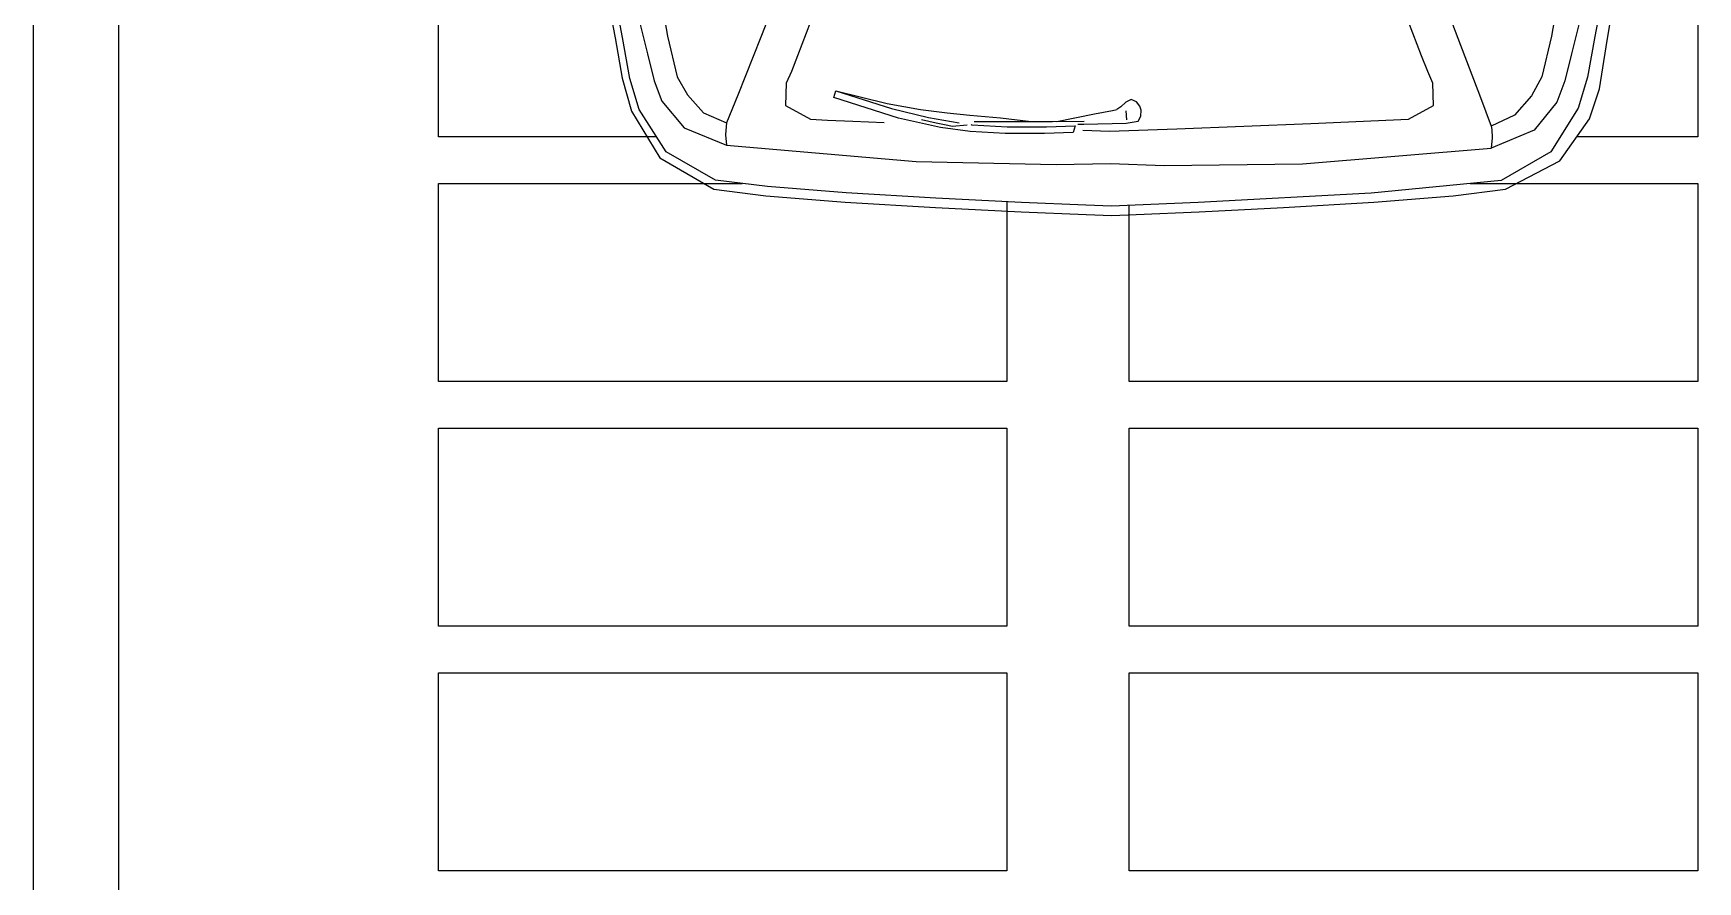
# Model space of a CAD drawing. Header units: millimetres. Extents: x 3923 to 4007, y 744 to 863.
# Drawn here: x 3950.91 to 3955.885, y 823.618 to 826.154 of the extents above; entities that cross this region are included whole.
import ezdxf

# ---------------------------------------------------------------- set-up
doc = ezdxf.new("R2010")
doc.units = ezdxf.units.MM
doc.layers.add('-HIDRO', color=8, linetype='Continuous')

# ---------------------------------------------------------------- blocks, each defined once
blk = doc.blocks.new('Austin Mini dessus')
at = {"color": 8, "flags": 128}
for points in [[(3.7239, 3.7317), (3.6119, 3.753)], [(3.6147, 3.7659), (3.7245, 3.7448)], [(3.7245, 3.7448), (3.7958, 3.7324)], [(3.7964, 3.7192), (3.7239, 3.7317)], [(3.7958, 3.7324), (3.8536, 3.716)], [(3.8504, 3.7028), (3.7964, 3.7192)], [(3.8536, 3.716), (3.9358, 3.6662)], [(3.6846, 3.7048), (3.7528, 3.688)], [(3.7528, 3.688), (3.8, 3.6763)], [(3.9251, 3.6552), (3.8504, 3.7028)], [(3.6102, 3.6722), (3.7219, 3.6526)], [(3.8, 3.6763), (3.8361, 3.6624)], [(3.8361, 3.6624), (3.8831, 3.6237)], [(3.9358, 3.6662), (3.9909, 3.5714)], [(3.7219, 3.6526), (3.793, 3.6355)], [(3.793, 3.6355), (3.8251, 3.6178)], [(3.9748, 3.5682), (3.9251, 3.6552)], [(3.8251, 3.6178), (3.8563, 3.5892)], [(3.8831, 3.6237), (3.9133, 3.5491)], [(3.8563, 3.5892), (3.8742, 3.5491)], [(3.9862, 3.4773), (3.9748, 3.5682)], [(3.9909, 3.5714), (4.0023, 3.48)], [(3.8253, 3.5293), (3.8742, 3.5491)], [(3.8742, 3.5491), (3.8804, 3.5498)], [(3.8804, 3.5498), (3.8953, 3.5506)], [(3.8953, 3.5506), (3.9133, 3.5491)], [(3.9133, 3.5491), (3.9421, 3.2156)], [(3.7236, 3.4885), (3.8253, 3.5293)], [(3.6368, 3.4545), (3.7236, 3.4885)], [(3.9969, 3.3387), (3.9862, 3.4773)], [(4.0023, 3.48), (4.0132, 3.3405)], [(3.6968, 3.4013), (3.756, 3.4243)], [(3.756, 3.4243), (3.7841, 3.435)], [(3.7841, 3.435), (3.8045, 3.444)], [(3.8045, 3.444), (3.8435, 3.4455)], [(3.8435, 3.4455), (3.8675, 3.4012)], [(3.8675, 3.4012), (3.8692, 3.3713)], [(3.8692, 3.3713), (3.8712, 3.3271)], [(3.8294, 3.3605), (3.8176, 3.3569)], [(3.8176, 3.3569), (3.8402, 3.2669)], [(3.8176, 3.3569), (3.8491, 3.259)], [(3.8656, 3.2467), (3.8294, 3.3605)], [(4.0064, 3.181), (3.9969, 3.3387)], [(4.0132, 3.3405), (4.0227, 3.1819)], [(3.8712, 3.3271), (3.8736, 3.2722)], [(3.8402, 3.2669), (3.8508, 3.2084)], [(3.8491, 3.259), (3.8648, 3.1939)], [(3.8822, 3.1732), (3.8656, 3.2467)], [(3.8508, 3.2084), (3.8565, 3.1612)], [(3.8648, 3.1939), (3.8741, 3.1401)], [(3.868, 3.2065), (3.8741, 3.1805)], [(3.9421, 3.2156), (3.9474, 2.9699)], [(3.8565, 3.1612), (3.8604, 3.1213)], [(3.8741, 3.1805), (3.8782, 3.1603)], [(3.8782, 3.1603), (3.8797, 3.1523)], [(3.8893, 3.1208), (3.8822, 3.1732)], [(4.0139, 3.0308), (4.0064, 3.181)], [(4.0227, 3.1819), (4.0303, 3.0312)], [(3.8797, 3.1523), (3.8778, 3.1263)], [(3.8604, 3.1213), (3.8653, 3.0676)], [(3.8718, 3.1136), (3.8718, 3.0663)], [(3.8772, 3.1193), (3.8773, 3.1186)], [(3.8773, 3.1186), (3.8774, 3.1179)], [(3.8774, 3.1179), (3.8775, 3.1172)], [(3.8775, 3.1172), (3.8809, 3.056)], [(3.8927, 3.0595), (3.8893, 3.1208)], [(3.8653, 3.0676), (3.8715, 3.0137)], [(3.8718, 3.0663), (3.8715, 2.9763)], [(3.8809, 3.056), (3.8809, 2.9867)], [(3.8927, 2.9903), (3.8927, 3.0595)], [(4.019, 2.9175), (4.0139, 3.0308)], [(4.0303, 3.0312), (4.0353, 2.9173)], [(3.8809, 2.9867), (3.8793, 2.9363)], [(3.8911, 2.9399), (3.8927, 2.9903)], [(3.8717, 2.9689), (3.8581, 2.9022)], [(3.8715, 2.9763), (3.8713, 2.9207)], [(3.9474, 2.9699), (3.9456, 2.8742)], [(3.8764, 2.9319), (3.8763, 2.9214)], [(3.8793, 2.9363), (3.8911, 2.9399)], [(3.8581, 2.9022), (3.8521, 2.8707)], [(3.8763, 2.9214), (3.8745, 2.8469)], [(3.8871, 2.9232), (3.8888, 2.876)], [(4.0208, 2.8728), (4.019, 2.9175)], [(4.0353, 2.9173), (4.0372, 2.8721)], [(3.8521, 2.8707), (3.8507, 2.8629)], [(3.8888, 2.876), (3.8844, 2.7575)], [(3.9456, 2.8742), (3.9489, 2.78)], [(4.0141, 2.7205), (4.0208, 2.8728)], [(4.0372, 2.8721), (4.0353, 2.829)], [(3.8333, 2.8378), (3.8378, 2.8476)], [(3.8369, 2.8289), (3.8333, 2.8378)], [(3.8378, 2.8476), (3.8458, 2.8564)], [(3.8458, 2.8564), (3.8507, 2.8629)], [(3.8688, 2.8456), (3.8527, 2.8468)], [(3.8745, 2.8469), (3.8712, 2.8257)], [(3.8449, 2.8226), (3.8369, 2.8289)], [(3.8518, 2.8207), (3.8449, 2.8226)], [(3.8621, 2.821), (3.8518, 2.8207)], [(3.8712, 2.8257), (3.8621, 2.821)], [(4.0353, 2.829), (4.0303, 2.7187)], [(3.9489, 2.78), (3.9462, 2.5372)], [(3.8844, 2.7575), (3.8754, 2.5224)], [(3.9974, 2.4164), (4.0141, 2.7205)], [(4.0303, 2.7187), (4.0227, 2.5701)], [(4.0227, 2.5701), (4.0132, 2.4114)], [(3.8754, 2.5224), (3.8675, 2.3507)], [(3.9462, 2.5372), (3.9187, 2.2052)], [(3.9754, 2.1881), (3.9974, 2.4164)], [(4.0132, 2.4114), (4.0023, 2.272)], [(3.756, 2.3277), (3.6968, 2.3507)], [(3.8675, 2.3507), (3.8435, 2.3065)], [(3.7841, 2.317), (3.756, 2.3277)], [(3.8045, 2.308), (3.7841, 2.317)], [(3.6368, 2.2975), (3.725, 2.2641)], [(3.8435, 2.3065), (3.8045, 2.308)], [(3.725, 2.2641), (3.8293, 2.2244)], [(4.0023, 2.272), (3.9909, 2.1805)], [(3.8293, 2.2244), (3.8797, 2.2052)], [(3.8604, 2.1645), (3.8797, 2.2052)], [(3.8797, 2.2052), (3.8859, 2.2044)], [(3.8859, 2.2044), (3.9007, 2.2036)], [(3.8872, 2.13), (3.9187, 2.2052)], [(3.9007, 2.2036), (3.9187, 2.2052)], [(3.8265, 2.1348), (3.8604, 2.1645)], [(3.9249, 2.1008), (3.9754, 2.1881)], [(3.9909, 2.1805), (3.9406, 2.0845)], [(3.7219, 2.0993), (3.793, 2.1165)], [(3.793, 2.1165), (3.8265, 2.1348)], [(3.8375, 2.0902), (3.8872, 2.13)], [(3.6102, 2.0798), (3.7219, 2.0993)], [(3.8, 2.0757), (3.8375, 2.0902)], [(3.8485, 2.0526), (3.9249, 2.1008)], [(3.9406, 2.0845), (3.8672, 2.0324)], [(3.6846, 2.0471), (3.7528, 2.064)], [(3.7528, 2.064), (3.8, 2.0757)], [(3.7937, 2.0359), (3.8485, 2.0526)], [(3.6114, 2.0021), (3.722, 2.0234)], [(3.722, 2.0234), (3.7937, 2.0359)], [(3.8672, 2.0324), (3.8141, 2.0148)], [(3.7404, 2.0035), (3.6262, 1.9845)], [(3.8141, 2.0148), (3.7404, 2.0035)]]:
    blk.add_lwpolyline(points, dxfattribs=at)

msp = doc.modelspace()

# ---------------------------------------------------------------- linework, layer by layer
at = {"layer": '-HIDRO'}
for p, q in [((3950.9099, 860.5143), (3950.9099, 817.9893)), ((3951.1651, 860.2592), (3951.1651, 818.7548))]:
    msp.add_line(p, q, dxfattribs=at)
at = {"layer": '-HIDRO', "linetype": 'Continuous'}
for points in [[(3952.773, 825.8442), (3952.1207, 825.8442), (3952.1207, 826.4367), (3952.6137, 826.4367)], [(3955.6672, 826.4367), (3955.8847, 826.4367), (3955.8847, 825.8442), (3955.5234, 825.8442)], [(3953.82, 825.6508), (3953.82, 825.1127), (3952.1207, 825.1127), (3952.1207, 825.7052), (3953.029, 825.7052)], [(3955.2045, 825.7052), (3955.8847, 825.7052), (3955.8847, 825.1127), (3954.1853, 825.1127), (3954.1853, 825.6393)]]:
    msp.add_lwpolyline(points, dxfattribs=at)
for points in [[(3953.82, 824.9737), (3953.82, 824.3812), (3952.1207, 824.3812), (3952.1207, 824.9737)], [(3955.8847, 824.9737), (3955.8847, 824.3812), (3954.1853, 824.3812), (3954.1853, 824.9737)], [(3953.82, 824.2422), (3953.82, 823.6497), (3952.1207, 823.6497), (3952.1207, 824.2422)], [(3955.8847, 824.2422), (3955.8847, 823.6497), (3954.1853, 823.6497), (3954.1853, 824.2422)]]:
    msp.add_lwpolyline(points, close=True, dxfattribs=at)

# ---------------------------------------------------------------- block references
at = {"layer": '-HIDRO', "xscale": -1.701, "yscale": 1.701, "zscale": 1.701, "rotation": 90}
msp.add_blockref('Austin Mini dessus', (3959.0188, 832.4763), dxfattribs=at)

doc.saveas('drawing.dxf')
